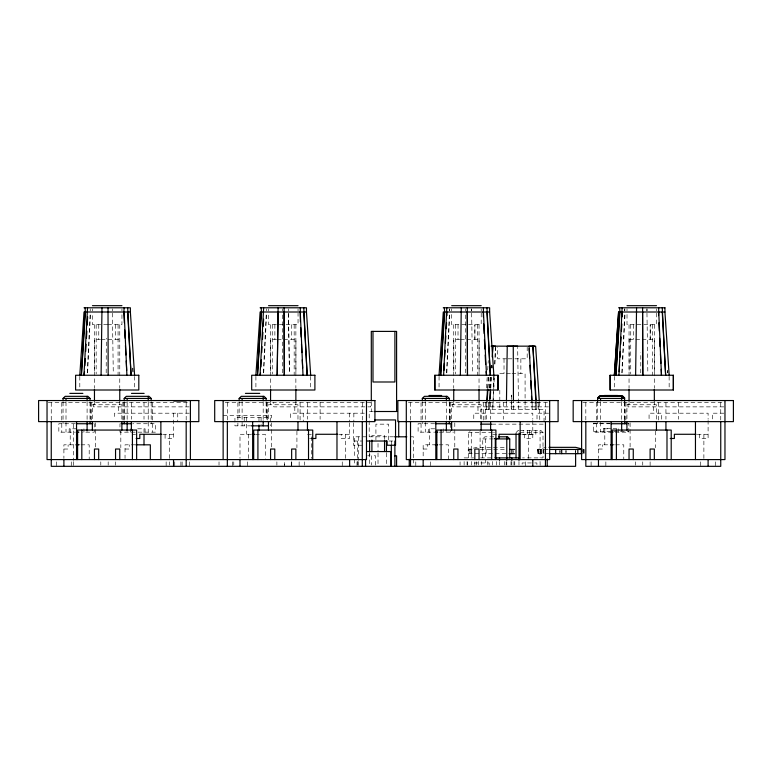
<?xml version="1.0" encoding="UTF-8"?>
<svg xmlns="http://www.w3.org/2000/svg" width="772" height="772" viewBox="0 0 772 772"><rect width="100%" height="100%" fill="white"/><g stroke="black" fill="none" stroke-linecap="round" stroke-linejoin="round"><path stroke-width="0.58" stroke-dasharray="3.86 2.9" d="M106.189 372.886L106.314 338.252M282.291 372.886L282.436 312.033M465.429 372.886L465.603 312.033M511.469 395.11L511.431 409.43L511.508 395.081M640.741 372.886L640.818 352.601M506.403 402.241L506.297 409.401M87.255 372.857L90.17 313.191M87.603 372.886L90.517 313.22M263.358 372.857L266.272 313.191M263.706 372.886L266.61 313.22M446.496 372.857L449.439 313.191M446.843 372.886L449.777 313.22M494.022 375.983L492.729 409.43L494.36 376.012M494.601 364.056L495.412 347.352M494.948 364.085L495.759 347.371M621.807 372.857L624.741 313.191M622.145 372.886L625.088 313.22M489.612 402.241L489.593 409.43L489.998 402.27M490.423 387.92L491.098 375.983M491.571 367.636L491.706 365.252M490.809 387.949L491.484 376.012M491.947 367.665L492.082 365.272M488.657 402.241L488.579 409.43L489.004 402.27M489.506 387.92L490.201 375.983M489.844 387.949L490.548 376.012M486.698 402.241L486.621 409.43L487.074 402.27M487.605 387.92L488.367 375.983M487.991 387.949L488.753 376.012M485.53 402.241L485.057 419.621M486.485 387.92L487.277 375.983M487.682 370.02L488.309 360.476M468.334 457.892L468.334 432.59L470.438 430.487M482.741 457.892L482.741 438.921L484.855 436.807L493.897 436.807M518.552 409.43L517.665 347.352M506.027 453.675L468.218 453.675L468.218 449.458L476.642 447.345L505.776 447.345M548.564 453.675L537.524 453.675L537.524 449.458L546.113 447.345M107.501 324.655L92.447 324.655L92.447 313.152M107.694 324.655L121.947 324.655L121.947 313.152M276.376 324.655L268.55 324.655L268.55 313.152M279.339 324.655L298.05 324.655L298.05 313.152M100.485 339.41L94.56 339.41L94.56 372.857M101.267 339.41L119.843 339.41M276.588 339.41L270.654 339.41L270.654 372.857M277.36 339.41L283.594 339.41M283.749 339.41L295.937 339.41L295.937 372.857M459.755 339.41L453.791 339.41L453.82 372.857M460.508 339.41L466.163 339.41M466.886 339.41L479.103 339.41L479.103 372.857M629.103 339.41L635.067 339.41M635.81 339.41L641.291 339.41M642.188 339.41L654.415 339.41L654.386 372.857M506.693 358.806L497.699 358.806L497.699 347.303M508.121 358.806L527.189 358.806L527.189 347.303M499.802 373.561L511.797 373.561M511.99 373.561L525.085 373.561L525.085 409.401M48.269 402.656L190.394 402.656M225.241 402.656L370.705 402.656L370.705 406.873L273.732 406.873L273.732 402.656M408.407 402.656L549.664 402.656M582.841 402.656L724.966 402.656M189.198 406.873L93.412 406.873L93.412 402.656M548.458 406.873L452.682 406.873L452.682 402.656M723.769 406.873L627.993 406.873L627.993 402.656M373.33 411.505L369.19 411.505L369.19 436.807M189.343 413.194L114.497 413.194L114.497 419.215M364.384 413.194L290.6 413.194L290.6 419.215M490.625 413.194L532.796 413.194L532.796 419.215M548.602 413.194L537.013 413.194L537.013 419.215M665.937 413.194L708.098 413.194L708.098 419.215M723.914 413.194L712.315 413.194L712.315 419.215M223.137 415.307L271.619 415.307L271.619 419.524M609.948 423.22L593.417 423.22L593.417 432.166L628.833 432.166L628.833 423.22L628.283 423.22M75.376 423.741L58.836 423.741L58.836 432.166L75.376 432.166M93.711 423.741L94.261 423.741L94.261 432.166L82.401 432.166M120.519 423.741L119.978 423.741L119.978 432.166L155.394 432.166L155.394 423.741L133.006 423.741M434.646 423.741L418.106 423.741L418.106 432.166L434.646 432.166M593.417 423.741L609.948 423.741M628.283 423.741L628.833 423.741M492.005 424.156L544.048 424.156M251.479 425.845L234.939 425.845L234.939 417.411L270.354 417.411L270.354 425.845M611.125 428.277L603.743 428.277L603.743 432.166M613.036 428.277L618.497 428.277M76.544 428.798L69.171 428.798L69.171 432.166M137.686 428.798L145.068 428.798L145.068 432.166M434.761 428.798L428.441 428.798L428.441 432.166M603.743 428.798L610.073 428.798M518.977 430.487L518.137 430.487L516.024 432.59L518.977 432.59M520.154 430.487L540.902 430.487L543.015 432.59L543.015 457.892L522.49 457.892M593.417 431.654L628.833 431.654M439.326 432.166L453.521 432.166M468.334 432.59L492.362 432.59M493.491 432.59L494.447 432.59M520.154 432.59L543.015 432.59M132.417 434.279L135.582 434.279M162.689 434.279L173.526 434.279M250.919 434.279L239.995 434.279L239.995 458.375M255.522 434.279L265.298 434.279L265.298 458.375M307.459 434.279L311.676 434.279L311.676 458.404M338.783 434.279L349.629 434.279M492.739 434.279L498.008 434.279M521.949 434.279L532.796 434.279M697.261 434.279L708.098 434.279M393.585 436.807L354.435 436.807L354.435 458.057M410.299 436.807L413.464 436.807L413.464 458.057M309.572 438.496L312.284 438.496M482.741 438.921L493.897 438.921M353.383 441.024L361.807 441.024M388.866 441.024L395.544 441.024M79.825 444.817L63.902 444.817L63.902 458.443M81.002 444.817L89.195 444.817L89.195 459.581M135.11 444.817L125.035 444.817L125.035 458.443M614.406 444.817L598.474 444.817L598.474 458.443M615.573 444.817L623.776 444.817L623.776 459.581M361.807 445.241L353.383 445.241L353.383 419.939M63.902 449.034L68.119 449.034L68.119 444.817M125.035 449.034L129.252 449.034L129.252 444.817M423.162 449.034L427.379 449.034L427.379 444.817M598.474 449.034L602.691 449.034L602.691 444.817M468.218 449.458L473.661 449.458M480.194 449.458L506.027 449.458M537.524 449.458L548.564 449.458M367.684 455.779L369.788 455.779L369.788 452.624M464.117 457.892L473.622 457.892M480.628 457.892L494.447 457.892M531.435 462.949L522.142 462.949L522.142 465.198M534.735 462.949L536.897 462.949L536.897 465.198M513.419 409.401L513.399 402.241M539.358 402.241L539.831 421.888M667.645 370.473L667.799 372.857M667.259 370.502L667.442 372.886M538.19 402.241L538.267 409.43L537.814 402.27M492.034 365.706L492.189 368.09M132.948 368.09L133.17 371.67M132.562 368.119L132.871 372.886M536.231 402.241L536.308 409.43L535.884 402.27M535.276 402.241L535.295 409.43L534.89 402.27M532.149 402.241L532.159 409.43L531.802 402.27M646.965 313.191L647.843 372.886M471.663 313.191L472.541 372.886M288.516 313.191L289.413 372.857L288.477 313.22M112.422 313.191L113.272 372.886M720.749 402.656L720.749 421.628M715.48 461.83L715.48 466.327M708.098 420.422L708.098 438.496L699.664 438.496L699.664 434.279M703.881 434.279L703.881 459.581M700.725 461.83L700.725 466.327M678.588 402.656L678.588 419.254M669.131 376.379L669.16 388.866M665.937 402.656L665.937 419.254M661.72 419.215L661.72 413.194L649.069 413.194L649.069 419.215M658.555 402.656L658.555 421.628M656.518 308.839L656.489 310.942M656.518 313.152L656.518 324.655L626.999 324.655L627.028 313.152M656.451 419.215L656.451 404.76L626.932 404.76L626.932 419.215M655.399 431.114L655.399 447.721M654.338 324.655L654.338 388.026M654.338 402.376L654.338 404.76M653.286 406.873L653.286 413.194M652.649 324.655L652.649 375.25M650.12 461.83L650.12 466.327M646.975 308.839L646.975 310.942M646.946 308.839L646.946 310.942M642.748 461.83L642.748 465.198M635.366 461.83L635.366 465.198M633.349 324.655L633.32 339.41M630.734 324.655L630.734 374.044M630.097 422.815L630.097 447.721M629.132 339.41L629.132 372.857M629.045 324.655L629.045 388.026M629.045 402.376L629.045 404.76M627.028 308.839L626.999 310.942M625.88 402.656L625.88 421.628M624.799 308.839L624.799 310.942M624.828 402.656L624.828 421.628M624.77 308.839L624.77 310.942M624.616 402.048L624.616 420.122M621.663 402.048L621.663 421.628M618.497 428.798L618.497 432.166M614.358 376.379L614.387 390.005M605.856 461.83L605.856 466.327M604.794 428.798L604.794 444.817M600.577 402.048L600.577 432.166M597.634 402.048L597.634 423.741M596.36 402.656L596.36 421.628M596.36 423.22L596.36 432.166M591.091 461.83L591.091 466.327M585.823 402.656L585.823 421.628M583.883 449.458L583.883 453.675M583.034 449.458L583.034 453.675M575.613 450.51L575.613 452.624M575.449 450.51L575.449 452.624M566.069 450.51L566.069 452.624M565.905 450.51L565.905 452.624M560.038 450.51L560.038 452.624M559.883 450.51L559.883 452.624M545.447 402.656L545.447 421.628M544.048 421.888L544.048 409.401L480.84 409.401L480.84 419.621M543.893 449.458L543.893 453.675M543.729 449.458L543.729 453.675M541.201 449.458L541.201 453.675M541.047 449.458L541.047 453.675M540.381 449.458L540.381 453.675M540.217 449.458L540.217 453.675M540.062 430.487L540.062 457.892M540.062 461.502L540.168 466.327M538.692 449.458L538.692 453.675M538.528 449.458L538.528 453.675M537.688 449.458L537.688 453.675M535.845 430.487L535.845 434.704L523.194 434.704L523.194 430.487M532.796 420.422L532.796 438.496L524.362 438.496L524.362 434.279M531.628 430.487L531.628 434.704M529.524 430.487L529.524 434.704M528.579 434.279L528.579 459.581M527.411 430.487L527.411 434.704M525.414 461.83L525.414 466.327M520.868 358.806L520.868 373.561M518.977 461.502L518.977 465.12M514.76 461.502L514.76 465.12M513.949 461.502L513.949 465.12M513.563 450.51L513.563 452.624M511.807 461.502L511.807 465.12M510.996 461.502L510.996 465.12M506.779 461.502L506.779 465.12M506.142 461.724L506.142 465.178M504.676 461.502L504.676 465.12M504.019 358.806L504.019 373.561M503.276 402.656L503.276 419.254M499.802 390.285L499.802 409.401M499.532 461.502L499.532 465.12M496.579 461.502L496.579 465.12M493.829 376.379L493.858 388.866M492.362 461.502L492.362 465.12M490.625 402.656L490.625 419.254M489.197 465.198L489.197 462.949L474.442 462.949L474.442 465.198M487.808 461.502L487.808 465.12M486.408 419.215L486.408 413.194L473.767 413.194L473.767 419.215M486.186 449.458L486.186 453.675M485.694 438.921L485.694 457.892M485.694 459.099L485.694 465.12M483.253 402.656L483.253 421.628M481.477 461.502L481.477 465.12M481.188 308.839L481.217 310.942M481.217 313.152L481.188 324.655L451.688 324.655L451.688 313.152M481.139 419.215L481.139 404.76L451.63 404.76L451.63 419.215M480.087 431.114L480.087 447.721M479.036 324.655L479.036 388.026M479.036 402.376L479.036 404.76M478.534 461.502L478.534 465.12M477.984 406.873L477.984 413.194M477.337 324.655L477.337 375.25M476.642 461.724L476.642 465.178M474.819 461.83L474.819 466.327M471.731 449.458L471.731 453.675M471.277 432.59L471.277 457.892M471.277 461.502L471.277 465.12M470.91 449.458L470.91 453.675M469.222 449.458L469.222 453.675M467.436 461.83L467.436 465.198M467.06 461.502L467.06 465.12M465.641 308.839L465.613 310.942M464.117 461.502L464.117 465.12M460.064 461.83L460.064 465.198M458.037 324.655L458.008 339.41M455.432 324.655L455.432 374.044M454.785 422.815L454.785 447.721M453.733 324.655L453.733 388.026M453.733 402.376L453.733 404.76M451.716 308.839L451.688 310.942M450.568 402.656L450.568 421.628M450.568 423.741L450.568 432.166M449.516 402.656L449.516 421.628M449.304 402.048L449.304 420.122M448.464 459.581L448.464 444.817L423.162 444.817L423.162 458.443M446.361 402.048L446.361 421.628M443.196 428.798L443.196 432.166M439.075 376.379L439.046 390.005M430.544 461.83L430.544 466.327M429.493 428.798L429.493 444.817M425.275 402.048L425.275 432.166M422.323 402.048L422.323 423.741M421.058 402.656L421.058 421.628M421.058 423.741L421.058 432.166M415.79 461.83L415.79 466.327M413.464 459.243L413.464 465.14M410.521 402.656L410.521 421.628M391.327 441.024L391.327 445.241M388.557 439.818L388.557 424.156L375.916 424.156L375.916 439.818M386.454 453.067L386.454 465.12M384.543 438.978L384.543 435.543L371.901 435.543L371.901 438.978M378.019 443.437L378.019 451.871M378.019 453.067L378.019 466.327M375.51 465.149L375.51 455.779L371.303 455.779L371.303 465.149M371.303 401.942L371.303 411.505M369.585 453.067L369.585 466.327M362.28 402.656L362.28 421.628M358.652 436.807L358.652 460.421M358.652 461.598L358.652 466.327M357.59 441.024L357.59 466.327M357.002 461.83L357.002 466.327M354.435 459.243L354.435 465.14M353.846 413.194L353.846 421.628M349.629 413.194L349.629 421.628M349.629 422.834L349.629 438.496L341.195 438.496L341.195 434.279M345.412 434.279L345.412 458.404M342.247 461.83L342.247 466.327M320.11 402.656L320.11 419.254M310.691 376.379L310.691 388.866M307.459 402.656L307.459 419.254M304.4 461.83L304.4 465.198M303.242 413.194L303.242 421.628M300.086 402.656L300.086 421.628M299.131 461.83L299.131 466.327M298.05 308.839L298.05 310.942M297.973 419.215L297.973 404.76L268.463 404.76L268.463 419.215M296.921 431.114L296.921 447.721M295.869 324.655L295.869 388.026M295.869 402.376L295.869 404.76M294.808 406.873L294.808 413.194M294.171 324.655L294.171 375.25M291.729 324.655L291.729 339.41M291.748 461.83L291.748 466.327M291.652 461.83L291.652 466.327M288.506 308.839L288.506 310.942M284.376 466.327L284.376 461.83L284.27 465.198M282.475 308.839L282.475 310.942M276.887 461.83L276.887 465.198M274.871 324.655L274.871 339.41M272.265 324.655L272.265 374.044M271.619 422.815L271.619 447.721M270.567 324.655L270.567 388.026M270.567 402.376L270.567 404.76M268.55 308.839L268.55 310.942M267.401 402.656L267.401 421.628M266.33 308.839L266.33 310.942M266.35 402.656L266.35 419.254M266.137 402L266.137 417.411M263.184 402L263.184 419.823M261.081 417.411L261.081 424.639M258.977 417.411L258.977 424.639M255.908 376.379L255.908 390.005M248.43 434.279L248.43 459.581M247.378 461.83L247.378 466.327M246.326 417.411L246.326 434.279M244.213 417.411L244.213 425.845M242.109 402L242.109 425.845M239.156 402L239.156 417.411M237.892 402.656L237.892 425.845M233.771 461.83L233.771 465.198M232.623 461.83L232.623 466.327M227.344 402.656L227.344 421.628M219.016 461.83L219.016 465.198M189.507 461.83L189.507 466.327M186.177 402.656L186.177 421.628M182.124 461.83L182.124 466.327M180.909 461.83L180.909 466.327M177.743 413.194L177.743 421.628M174.742 461.83L174.742 466.327M173.526 413.194L173.526 438.496L165.092 438.496L165.092 434.279M169.473 461.83L169.473 465.198M169.309 434.279L169.309 459.581M166.144 461.83L166.144 466.327M152.441 402.656L152.441 421.628M152.441 423.741L152.441 432.166M151.177 402.048L151.177 423.741M148.224 402.048L148.224 432.166M144.007 402.656L144.007 419.254M144.007 428.798L144.007 433.372M134.589 376.379L134.589 388.866M131.365 402.656L131.365 419.254M130.304 428.798L130.304 432.166M127.148 402.048L127.148 421.628M124.195 402.048L124.195 420.122M123.983 402.656L123.983 421.628M122.931 402.656L122.931 421.628M121.947 308.839L121.947 310.942M121.879 419.215L121.879 404.76L92.36 404.76L92.36 419.215M120.818 431.114L120.818 447.721M119.766 324.655L119.766 388.026M119.766 402.376L119.766 404.76M118.714 406.873L118.714 413.194M118.068 324.655L118.068 375.25M115.626 324.655L115.626 339.41M115.549 461.83L115.549 465.198M112.403 308.839L112.403 310.942M108.176 461.83L108.176 465.198M100.794 461.83L100.794 465.198M98.768 324.655L98.768 339.41M96.162 324.655L96.162 374.044M95.525 422.815L95.525 447.721M94.464 324.655L94.464 388.026M94.464 402.376L94.464 404.76M92.447 308.839L92.447 310.942M91.308 402.656L91.308 421.628M90.227 308.839L90.227 310.942M90.256 402.656L90.256 419.254M90.044 402.048L90.044 420.122M87.091 402.048L87.091 421.628M83.926 428.798L83.926 432.166M79.805 376.379L79.805 390.005M73.388 424.156L73.388 460.459M73.388 461.637L73.388 466.327M71.275 461.83L71.275 466.327M70.223 428.798L70.223 444.817M66.006 402.048L66.006 432.166M63.053 402.048L63.053 423.741M61.789 402.656L61.789 421.628M61.789 423.741L61.789 432.166M56.52 461.83L56.52 466.327M51.251 402.656L51.251 421.628M584.037 449.458L582.879 449.458L582.879 453.675L584.037 453.675L584.037 449.458M491.832 368.119L491.677 365.725L491.803 368.119M650.198 339.41L650.198 324.655L650.169 339.41M474.896 339.41L474.896 324.655L474.867 339.41M471.673 310.942L471.673 308.839L471.644 310.942M449.497 310.942L449.497 308.839L449.468 310.942"/><path stroke-width="1.16" d="M101.084 375.279L101.991 307.787M278.094 312.004L277.187 375.279L278.094 307.787M460.353 375.279L461.26 307.787M506.461 401.073L507.243 346.155L517.645 346.155M636.562 307.787L635.617 375.25M87.535 307.787L83.965 375.25L84.544 371.699M84.881 365.725L85.287 358.565M85.692 351.405L86.097 344.244M86.435 338.281L86.84 331.12M87.178 325.157L87.651 316.8M263.638 307.787L260.058 375.25L260.579 372.886M260.917 366.922L261.322 359.762M261.727 352.601L262.065 346.638M262.47 339.477L262.876 332.317M263.213 326.353L263.619 319.193M446.805 307.787L443.611 375.279M443.881 370.502L444.286 363.342M444.624 357.378L445.029 350.218M445.434 343.058L445.84 335.897M446.245 328.737L446.583 322.773M446.988 315.613L446.805 312.004M489.68 401.044L490.355 389.117M492.179 356.896L493.163 346.184M490.201 398.69L490.606 391.529M622.116 307.787L618.922 375.279M619.125 371.699L619.53 364.538M619.935 357.378L620.273 351.405M620.669 344.244L621.074 337.084M621.412 331.12L621.817 323.96M622.222 316.8L622.116 312.004M85.026 312.004L81.378 375.279L85.403 312.033L85.026 307.787M261.119 312.004L257.472 375.279L261.505 312.033L261.119 307.787M444.286 312.004L440.638 375.279L444.672 312.033L444.286 307.787M486.775 401.044L487.528 389.117M487.151 401.073L487.914 389.146M619.598 312.004L615.95 375.279L619.984 312.033L619.598 307.787M79.805 375.25L84.023 312.004L130.371 312.004L134.589 375.25M255.908 375.25L260.125 312.004L306.474 312.004L310.691 375.25M439.046 375.25L443.292 312.004L489.641 312.004L493.858 375.25M618.565 312.004L614.358 375.25L618.594 312.004L664.943 312.004L664.924 307.787M63.053 400.851L63.053 398.439L65.166 396.335L87.931 396.335L90.044 398.439L90.044 400.851M124.195 400.851L124.195 398.439L126.299 396.335L149.073 396.335L151.177 398.439L151.177 400.851M239.156 400.813L239.156 398.439L241.26 396.335L264.034 396.335L266.137 398.439L266.137 400.813M422.323 400.851L422.323 398.439L424.426 396.335L447.2 396.335L449.304 398.439L449.304 400.851M597.634 401.536L597.634 397.918L599.738 395.814L622.502 395.814L624.616 397.918L624.616 401.536M123.819 312.033L124.167 307.787M127.679 312.004L131.057 375.279L127.679 307.787M300.269 307.787L300.385 321.577M303.782 312.004L307.159 375.279L303.782 307.787M483.436 307.787L483.32 316.8M486.949 312.004L490.326 375.279L486.949 307.787M658.738 307.787L658.574 315.613M662.251 312.004L665.638 375.279L662.251 307.787M126.907 375.279L124.167 312.004M303.01 375.279L300.269 312.004M534.62 346.155L529.071 346.184L532.091 401.044M92.447 305.673L121.947 305.673M268.55 305.673L298.05 305.673M451.688 305.673L481.217 305.673M626.999 305.673L656.518 305.673M84.023 307.787L130.371 307.787L130.371 312.004M260.125 307.787L306.474 307.787L306.474 312.004M443.263 307.787L489.641 307.787L489.612 312.004M618.565 307.787L664.943 307.787M491.108 346.155L535.623 346.155L539.281 401.044M491.494 346.184L495.479 346.155M434.829 375.25L498.065 375.25L498.065 390.005L434.829 390.005L434.829 375.25L434.858 390.005M610.141 375.25L673.377 375.25L673.377 390.005L610.141 390.005L610.141 375.25L610.169 390.005M69.818 393.382L82.874 393.382M131.481 393.382L144.132 393.382M245.419 393.373L259.768 393.382M429.01 395.486L441.661 395.486M604.322 395.486L617.629 395.486M597.634 397.918L599.448 397.918M622.792 397.918L624.616 397.918M63.053 398.439L90.044 398.439M124.195 398.439L151.177 398.439M239.156 398.439L266.137 398.439M422.323 398.439L449.304 398.439M173.7 400.967L186.341 400.967M374.41 411.505L396.731 411.505M374.709 419.939L395.544 419.939L395.544 445.241L387.11 445.241L387.11 441.024L366.632 441.024M624.394 423.22L626.729 423.22M76.544 423.741L92.157 423.741M122.082 423.741L131.829 423.741M435.813 423.741L451.427 423.741M611.125 423.741L626.729 423.741M480.84 424.156L491.484 424.156M251.479 425.845L268.26 425.845M76.544 432.166L78.889 432.166M435.813 432.166L437.724 432.166M611.125 432.166L613.036 432.166M161.483 434.279L139.8 434.279L139.8 438.496L136.181 438.496M252.048 434.279L254.451 434.279M337.576 434.279L315.893 434.279L315.893 438.496L312.284 438.496M520.743 434.279L499.059 434.279L499.059 438.496L494.842 438.496M696.054 434.279L674.371 434.279L674.371 438.496L670.154 438.496M394.569 436.807L406.834 436.807M498.577 436.807L507.619 436.807L509.732 438.921L509.732 457.892M495.064 438.921L509.732 438.921M75.945 444.817L78.657 444.817M135.882 444.817L150.337 444.817L150.337 459.581M435.215 444.817L437.618 444.817M610.517 444.817L612.929 444.817M549.008 447.345L575.613 447.345L581.934 448.928M509.53 449.458L514.567 449.458M549.982 449.458L581.345 449.458L581.345 453.675M366.623 451.562L390.873 451.562L390.873 466.327M509.124 453.675L514.567 453.675M549.172 453.675L582.04 453.675M394.492 455.779L396.596 455.779L396.596 466.327M495.064 457.892L518.977 457.892M642.593 312.004L642.787 375.279L642.593 307.787M467.282 312.004L467.475 375.279L467.282 307.787M513.264 346.155L513.438 401.073M284.115 312.004L284.308 375.279L284.115 307.787M108.022 307.787L108.061 312.033M108.167 375.25L108.022 312.004M664.924 312.004L669.16 375.25M536.154 401.044L532.921 346.155L535.816 401.073M658.738 312.004L661.479 375.279L661.189 369.305M658.921 322.773L659.327 331.12M659.674 338.281L660.089 346.638M660.436 353.798L660.9 363.342M529.187 348.568L529.65 358.112M529.997 365.272L530.412 373.629M530.76 380.789L531.165 389.146M531.512 396.306L531.744 401.073M483.436 312.004L486.514 375.25L486.003 371.699M483.677 323.96L484.14 333.514M484.43 339.477L484.893 349.021M485.183 354.985L485.656 364.538M300.684 327.54L301.148 337.084M301.495 344.244L301.9 352.601M302.248 359.762L302.663 368.119M123.887 313.22L124.35 322.773M124.697 329.933L125.103 338.281M125.45 345.441L125.923 354.985M126.212 360.958L126.676 370.502M724.966 400.543L724.966 459.581L581.606 459.581L581.606 400.543M720.749 421.628L720.749 466.327L585.823 466.327L585.823 421.628M708.098 459.581L708.098 466.327M695.456 421.628L695.456 459.581M673.348 375.25L673.348 390.005M671.206 459.581L671.206 430.062L612.177 430.062L612.177 459.581M666.989 430.062L666.989 459.581M665.937 421.628L665.937 430.062M656.451 421.628L656.451 430.062M654.338 389.223L654.338 401.179M654.338 459.581L654.338 449.034L650.12 449.034L650.12 459.581M633.262 459.581L633.262 449.034L629.045 449.034L629.045 459.581M629.045 389.223L629.045 401.179M626.932 421.628L626.932 430.062M624.616 420.808L624.616 423.741M621.663 396.335L621.663 400.851M621.663 421.329L621.663 430.969M616.394 430.062L616.394 459.581M611.125 421.628L611.125 459.581M600.577 398.439L600.577 400.851M598.474 459.581L598.474 466.327M577.832 449.458L577.832 453.675M575.613 453.675L575.613 466.327L51.251 466.327L51.251 421.628M561.688 449.458L561.688 453.675M555.657 449.458L555.657 453.675M549.664 400.543L549.664 459.581L406.304 459.581L406.304 400.543M547.232 459.099L547.232 466.327M545.447 421.628L545.447 466.327M532.796 459.581L532.796 466.327M520.145 421.628L520.145 459.581M518.977 433.796L518.977 460.305M516.024 433.796L516.024 457.892M511.875 449.458L511.875 453.675M511.807 457.892L511.807 460.305M506.779 436.807L506.779 460.305M499.532 457.892L499.532 460.305M498.036 375.25L498.036 390.005M495.904 459.581L495.904 430.062L436.865 430.062L436.865 459.581M495.315 438.612L495.315 457.892M491.687 430.062L491.687 459.581M490.625 421.628L490.625 430.062M481.139 421.628L481.139 430.062M479.036 389.223L479.036 401.179M479.036 459.581L479.036 449.034L474.819 449.034L474.819 459.581M457.95 459.581L457.95 449.034L453.733 449.034L453.733 459.581M453.733 389.223L453.733 401.179M451.63 421.628L451.63 430.062M449.304 421.329L449.304 423.741M446.361 396.335L446.361 400.851M446.361 421.329L446.361 430.969M441.082 430.062L441.082 459.581M435.813 421.628L435.813 459.581M425.275 398.439L425.275 400.851M423.162 459.581L423.162 466.327M410.521 421.628L410.521 466.327M409.247 459.243L409.247 466.327M398.709 421.145L398.709 436.807M396.596 411.505L396.596 331.4L371.303 331.4L371.303 400.745M394.907 331.4L394.907 381.995L372.992 381.995L372.992 331.4M394.888 441.024L394.888 466.327M391.327 445.241L391.327 466.327M386.454 441.024L386.454 451.871M384.543 440.117L384.543 451.562M371.901 440.117L371.901 451.562M369.585 441.024L369.585 451.871M366.488 400.543L366.488 459.581L47.034 459.581L47.034 400.543M365.571 459.292L365.571 466.327M362.28 421.628L362.28 466.327M349.629 459.581L349.629 466.327M336.978 421.628L336.978 459.581M312.728 459.581L312.728 430.062L253.698 430.062L253.698 459.581M308.52 430.062L308.52 459.581M307.459 421.628L307.459 430.062M297.973 421.628L297.973 430.062M295.869 389.223L295.869 401.179M295.869 459.581L295.869 449.034L291.652 449.034L291.652 459.581M274.784 459.581L274.784 449.034L270.567 449.034L270.567 459.581M270.567 389.223L270.567 401.179M268.463 421.628L268.463 430.062M263.184 396.335L263.184 400.813M263.184 421.029L263.184 425.845M258.977 425.845L258.977 430.66M257.916 430.062L257.916 459.581M252.647 421.628L252.647 459.581M242.109 398.439L242.109 400.813M239.995 459.581L239.995 466.327M227.344 421.628L227.344 466.327M223.137 400.543L223.137 459.581M190.394 400.543L190.394 459.581M186.177 421.628L186.177 466.327M173.526 459.581L173.526 466.327M160.875 421.628L160.875 459.581M148.224 396.335L148.224 400.851M144.007 434.52L144.007 444.817M136.634 459.581L136.634 430.062L77.605 430.062L77.605 459.581M132.417 430.062L132.417 459.581M131.365 421.628L131.365 430.062M127.148 398.439L127.148 400.851M127.148 421.329L127.148 430.969M124.195 421.329L124.195 423.741M121.879 421.628L121.879 430.062M119.766 389.223L119.766 401.179M119.766 459.581L119.766 449.034L115.549 449.034L115.549 459.581M98.681 459.581L98.681 449.034L94.464 449.034L94.464 459.581M94.464 389.223L94.464 401.179M92.36 421.628L92.36 430.062M90.044 421.329L90.044 423.741M87.091 396.335L87.091 400.851M87.091 421.329L87.091 430.969M81.822 430.062L81.822 459.581M76.544 421.628L76.544 459.581M66.006 398.439L66.006 400.851M63.902 459.581L63.902 466.327M599.738 396.335L597.634 398.439L624.616 398.439L622.502 396.335L599.738 396.335M138.806 375.25L75.598 375.25L75.598 390.005L138.806 390.005L138.806 375.25M314.899 375.25L251.691 375.25L251.691 390.005L314.899 390.005L314.899 375.25M198.829 400.543L38.6 400.543L38.6 421.628L198.829 421.628L198.829 400.543M374.922 400.543L214.703 400.543L214.703 421.628L374.922 421.628L374.922 400.543M558.088 400.543L397.87 400.543L397.87 421.628L558.088 421.628L558.088 400.543M733.4 400.543L573.171 400.543L573.171 421.628L733.4 421.628L733.4 400.543"/></g></svg>
